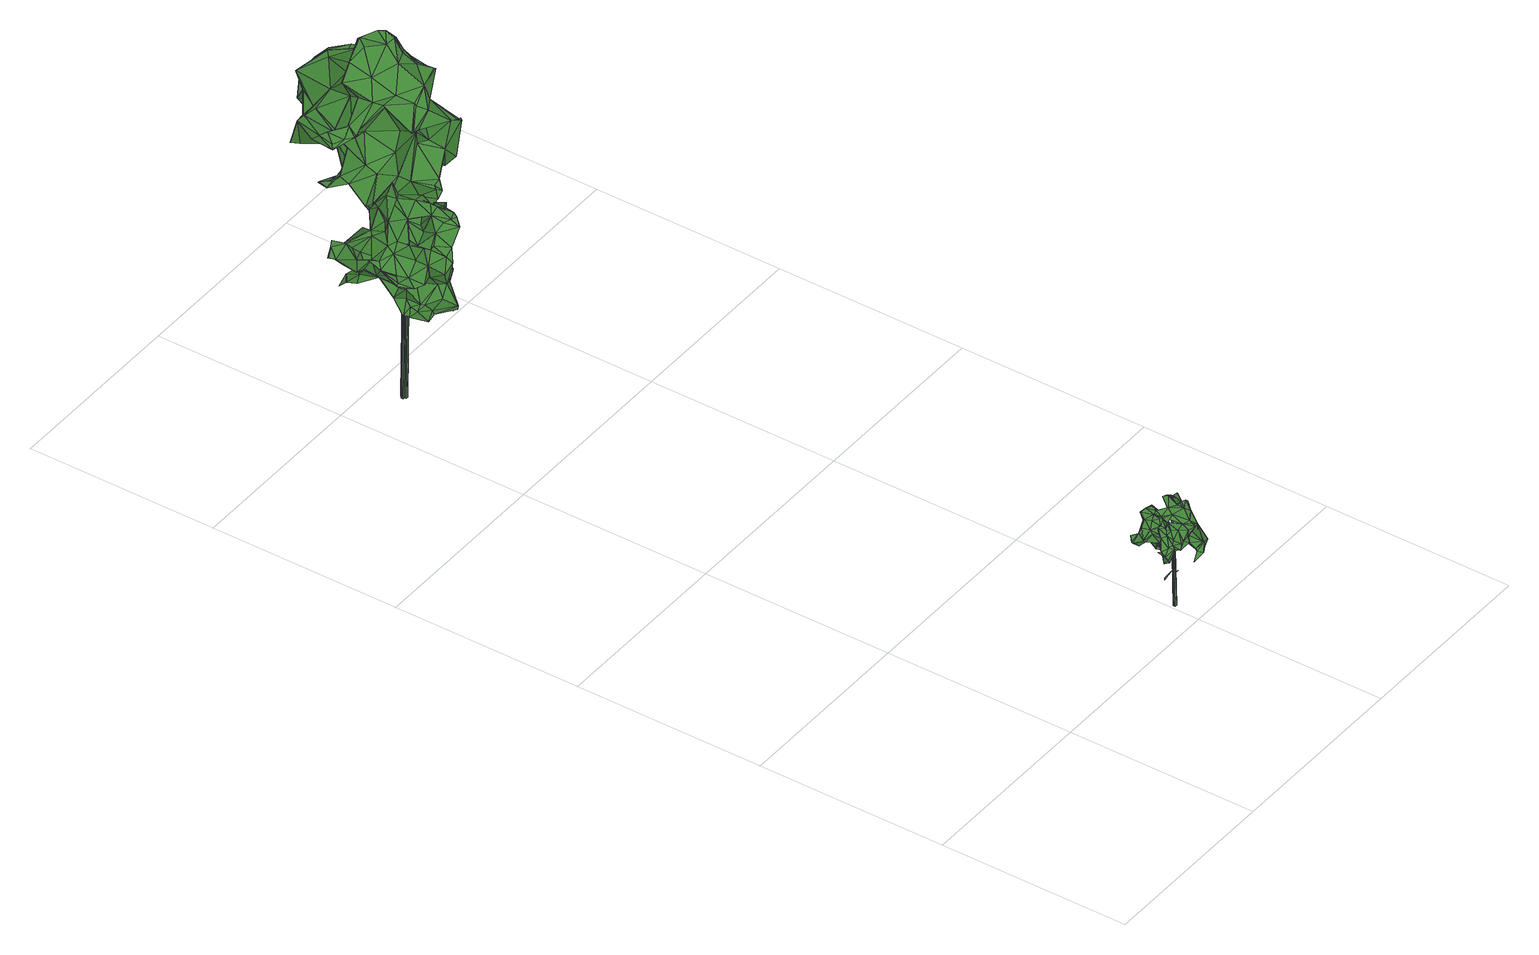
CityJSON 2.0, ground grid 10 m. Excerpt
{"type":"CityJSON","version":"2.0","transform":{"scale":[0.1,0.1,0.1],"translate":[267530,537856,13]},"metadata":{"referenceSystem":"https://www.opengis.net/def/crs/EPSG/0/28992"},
"CityObjects":{
"tree1":{"type":"SolitaryVegetationObject","attributes":{"gtid":544,"crown_width_m":3.11,"crown_median_z":17.72,"crown_r50_m":0.183,"crown_porosity":0.96,"trunk_H_m":4.25,"trunk_DBH_m":0.096,"trunk_radius_m":0.048,"trunk_base_height_m":13.47,"original_gtid":"546"},"geometry":[{"type":"MultiSurface","lod":"3","boundaries":[[[0,1,2]],[[3,4,5]],[[6,7,8]],[[9,10,11]],[[12,13,14]],[[15,16,17]],[[18,19,20]],[[21,22,23]],[[24,25,26]],[[27,28,29]],[[30,31,32]],[[33,34,35]],[[36,37,38]],[[39,40,41]],[[10,19,11]],[[42,19,10]],[[43,44,45]],[[46,45,44]],[[26,47,48]],[[49,39,44]],[[42,50,18]],[[51,52,30]],[[51,30,53]],[[53,31,51]],[[30,32,54]],[[15,55,16]],[[56,57,58]],[[48,47,59]],[[55,60,16]],[[61,62,46]],[[18,50,63]],[[36,64,24]],[[65,44,66]],[[27,6,28]],[[24,26,48]],[[12,67,68]],[[9,19,63]],[[69,65,70]],[[71,72,43]],[[43,45,71]],[[6,73,7]],[[52,74,30]],[[48,36,24]],[[75,9,11]],[[60,76,55]],[[76,60,1]],[[28,77,17]],[[4,21,5]],[[29,17,28]],[[78,72,79]],[[2,55,0]],[[76,0,55]],[[80,8,81]],[[74,52,82]],[[74,83,25]],[[26,25,83]],[[84,85,86]],[[87,86,85]],[[58,88,56]],[[89,90,91]],[[92,27,29]],[[18,20,42]],[[87,93,86]],[[94,93,87]],[[5,21,23]],[[82,52,95]],[[68,55,2]],[[96,97,5]],[[7,73,81]],[[65,38,98]],[[65,98,41]],[[99,3,97]],[[59,36,48]],[[36,59,89]],[[100,19,101]],[[37,102,103]],[[104,95,52]],[[29,49,17]],[[15,17,49]],[[86,105,106]],[[93,105,86]],[[21,4,93]],[[93,4,105]],[[46,44,41]],[[107,64,83]],[[27,80,108]],[[8,80,27]],[[109,110,111]],[[92,29,103]],[[26,64,47]],[[14,62,23]],[[61,23,62]],[[85,22,87]],[[16,49,17]],[[30,25,88]],[[74,25,30]],[[112,106,113]],[[79,37,103]],[[76,1,0]],[[86,114,84]],[[42,20,19]],[[11,19,20]],[[38,115,64]],[[24,64,115]],[[47,89,116]],[[116,89,59]],[[88,25,24]],[[59,47,116]],[[92,117,27]],[[26,83,64]],[[29,91,39]],[[9,50,10]],[[39,49,29]],[[102,36,91]],[[1,68,2]],[[81,73,118]],[[100,101,69]],[[53,30,54]],[[119,106,105]],[[37,65,66]],[[86,106,114]],[[31,104,51]],[[60,55,120]],[[121,17,16]],[[3,122,4]],[[82,122,3]],[[123,96,5]],[[105,95,104]],[[67,120,55]],[[29,17,103]],[[36,124,37]],[[96,57,56]],[[125,20,100]],[[65,96,38]],[[18,63,19]],[[29,117,91]],[[27,117,29]],[[105,104,58]],[[52,51,104]],[[12,62,70]],[[17,49,103]],[[92,103,102]],[[14,13,62]],[[37,98,38]],[[92,108,33]],[[74,82,83]],[[107,83,82]],[[112,113,62]],[[79,70,65]],[[79,65,37]],[[79,72,70]],[[68,67,55]],[[104,88,58]],[[100,20,19]],[[112,126,22]],[[127,128,111]],[[92,33,117]],[[39,90,40]],[[91,90,39]],[[37,129,102]],[[124,129,37]],[[46,123,61]],[[5,23,61]],[[1,130,68]],[[12,71,13]],[[45,13,71]],[[44,78,49]],[[119,96,131]],[[65,131,96]],[[102,108,92]],[[119,57,96]],[[44,43,78]],[[90,64,40]],[[118,108,80]],[[118,80,81]],[[79,49,78]],[[71,12,72]],[[43,72,78]],[[43,78,15]],[[46,13,45]],[[56,88,115]],[[118,73,6]],[[27,118,6]],[[95,122,82]],[[132,114,22]],[[112,22,114]],[[131,65,70]],[[104,31,30]],[[104,30,88]],[[133,64,107]],[[96,134,97]],[[40,134,41]],[[125,69,101]],[[24,135,88]],[[115,88,135]],[[115,135,24]],[[12,68,130]],[[130,12,72]],[[50,42,10]],[[27,80,118]],[[136,101,67]],[[82,3,99]],[[70,72,12]],[[105,4,95]],[[61,123,5]],[[56,38,96]],[[105,57,119]],[[95,4,122]],[[47,64,89]],[[112,114,106]],[[121,16,120]],[[60,120,16]],[[9,63,50]],[[119,113,106]],[[131,113,119]],[[123,41,134]],[[46,41,123]],[[14,126,12]],[[67,12,120]],[[78,120,15]],[[85,132,22]],[[21,87,22]],[[56,115,38]],[[120,67,136]],[[101,67,137]],[[12,126,62]],[[14,23,22]],[[11,20,125]],[[11,125,75]],[[130,120,12]],[[15,120,130]],[[53,32,31]],[[54,32,53]],[[22,126,14]],[[112,62,126]],[[96,123,134]],[[81,8,7]],[[89,91,36]],[[40,64,133]],[[70,62,13]],[[70,13,131]],[[131,13,62]],[[33,108,34]],[[8,27,6]],[[2,0,138]],[[40,133,99]],[[46,62,13]],[[69,70,139]],[[93,87,21]],[[38,64,36]],[[114,132,84]],[[124,102,129]],[[36,102,124]],[[90,89,64]],[[117,102,91]],[[33,102,117]],[[108,102,34]],[[125,100,69]],[[33,35,102]],[[102,35,34]],[[65,41,44]],[[75,125,101]],[[131,62,113]],[[16,120,78]],[[103,49,79]],[[84,132,85]],[[15,60,55]],[[16,78,49]],[[75,19,9]],[[101,19,75]],[[39,98,44]],[[66,44,98]],[[15,1,60]],[[37,66,98]],[[41,98,39]],[[15,130,1]],[[49,78,15]],[[107,99,133]],[[82,99,107]],[[5,97,3]],[[40,97,134]],[[99,97,40]],[[58,57,105]],[[140,141,142]],[[140,142,143]],[[143,142,144]],[[142,141,144]],[[144,141,145]],[[144,145,143]],[[141,146,145]],[[145,146,147]],[[145,147,143]],[[147,146,143]],[[146,141,140]],[[146,140,143]]]}]},
"tree2":{"type":"SolitaryVegetationObject","attributes":{"gtid":358,"crown_width_m":5.12,"crown_median_z":21.64,"crown_r50_m":0.293,"crown_porosity":0.912,"trunk_H_m":8.15,"trunk_DBH_m":0.262,"trunk_radius_m":0.131,"trunk_base_height_m":13.49,"original_gtid":"359"},"geometry":[{"type":"MultiSurface","lod":"3","boundaries":[[[148,149,150]],[[151,152,153]],[[154,153,152]],[[155,156,157]],[[158,159,160]],[[161,159,158]],[[162,163,164]],[[165,166,167]],[[168,169,170]],[[170,164,168]],[[171,172,173]],[[174,175,176]],[[157,156,177]],[[178,179,180]],[[181,182,183]],[[184,185,186]],[[176,187,188]],[[189,188,187]],[[190,191,192]],[[193,164,194]],[[167,195,174]],[[196,197,177]],[[198,199,200]],[[201,202,203]],[[204,205,206]],[[207,208,209]],[[210,209,208]],[[160,205,211]],[[157,175,212]],[[204,211,205]],[[169,172,171]],[[213,214,201]],[[215,216,217]],[[218,219,220]],[[221,220,219]],[[201,222,213]],[[176,223,224]],[[197,224,223]],[[225,166,226]],[[227,226,166]],[[180,228,218]],[[229,149,230]],[[209,231,232]],[[233,234,235]],[[233,235,213]],[[236,237,238]],[[212,239,240]],[[241,242,189]],[[243,244,245]],[[195,212,175]],[[183,246,247]],[[182,246,183]],[[248,163,232]],[[156,155,249]],[[250,251,252]],[[167,253,165]],[[198,254,199]],[[255,256,215]],[[160,257,205]],[[258,243,259]],[[167,174,260]],[[261,167,260]],[[154,262,263]],[[204,264,211]],[[265,162,206]],[[236,266,267]],[[222,201,203]],[[202,268,203]],[[228,269,182]],[[201,214,202]],[[270,271,272]],[[273,271,270]],[[235,234,190]],[[274,275,276]],[[161,186,185]],[[260,277,278]],[[279,280,216]],[[281,278,154]],[[281,154,152]],[[202,214,282]],[[268,202,282]],[[212,195,239]],[[252,283,250]],[[284,256,255]],[[284,255,285]],[[257,160,286]],[[233,287,234]],[[288,261,289]],[[261,272,289]],[[290,291,279]],[[290,279,256]],[[292,293,294]],[[221,219,295]],[[254,198,296]],[[244,297,298]],[[255,299,285]],[[300,193,301]],[[211,297,158]],[[210,302,303]],[[304,280,279]],[[304,279,291]],[[286,159,305]],[[209,210,231]],[[306,186,148]],[[165,225,240]],[[226,240,225]],[[235,190,307]],[[218,220,308]],[[190,309,307]],[[192,309,190]],[[310,197,196]],[[199,197,310]],[[274,311,275]],[[267,266,221]],[[177,197,157]],[[307,312,235]],[[171,173,300]],[[171,300,301]],[[215,217,255]],[[177,156,249]],[[296,313,241]],[[314,218,228]],[[174,195,175]],[[171,295,181]],[[315,193,248]],[[296,241,189]],[[316,179,269]],[[317,318,241]],[[291,319,260]],[[261,260,319]],[[283,320,321]],[[180,269,228]],[[179,269,180]],[[211,158,160]],[[284,285,259]],[[174,277,260]],[[280,322,323]],[[258,244,243]],[[224,254,296]],[[224,197,254]],[[255,320,283]],[[324,318,325]],[[267,273,270]],[[267,270,272]],[[232,231,222]],[[237,256,284]],[[251,250,189]],[[251,189,242]],[[319,291,290]],[[203,268,315]],[[234,191,190]],[[171,315,295]],[[192,326,309]],[[292,248,194]],[[327,153,263]],[[199,254,197]],[[280,217,216]],[[173,172,168]],[[326,289,311]],[[326,311,307]],[[295,314,181]],[[219,314,295]],[[314,219,218]],[[328,329,222]],[[328,222,203]],[[206,163,204]],[[298,170,246]],[[273,276,271]],[[295,267,221]],[[263,262,327]],[[191,234,249]],[[157,197,223]],[[248,193,194]],[[286,330,257]],[[252,324,283]],[[315,268,331]],[[273,331,276]],[[205,209,206]],[[332,333,302]],[[163,294,293]],[[310,196,333]],[[310,333,199]],[[314,182,181]],[[228,182,314]],[[258,334,335]],[[210,303,233]],[[155,212,226]],[[240,226,212]],[[286,207,330]],[[286,305,207]],[[157,212,155]],[[191,249,155]],[[308,180,218]],[[196,177,336]],[[196,336,234]],[[184,296,198]],[[263,153,154]],[[242,241,318]],[[275,311,272]],[[276,331,274]],[[274,331,337]],[[237,284,243]],[[259,243,284]],[[180,182,178]],[[337,331,282]],[[317,229,318]],[[315,331,273]],[[295,315,273]],[[255,217,320]],[[322,320,217]],[[279,216,256]],[[248,329,315]],[[299,338,339]],[[313,306,150]],[[192,226,326]],[[256,237,290]],[[171,193,315]],[[302,287,303]],[[299,339,285]],[[340,322,323]],[[239,195,167]],[[173,168,300]],[[282,214,312]],[[282,312,337]],[[200,207,305]],[[200,332,208]],[[184,186,306]],[[188,189,283]],[[250,283,189]],[[171,301,193]],[[282,331,268]],[[244,298,246]],[[206,209,265]],[[154,277,176]],[[174,176,277]],[[306,148,150]],[[283,262,188]],[[182,244,246]],[[267,295,273]],[[328,203,315]],[[169,171,181]],[[210,208,332]],[[150,317,313]],[[283,324,255]],[[337,312,274]],[[213,235,312]],[[213,312,214]],[[299,325,318]],[[150,149,317]],[[165,240,239]],[[326,288,289]],[[288,227,166]],[[200,184,198]],[[185,184,200]],[[308,245,182]],[[264,204,297]],[[245,308,266]],[[245,266,238]],[[299,318,229]],[[182,178,244]],[[225,165,253]],[[164,293,292]],[[181,247,169]],[[153,341,304]],[[328,315,329]],[[302,196,342]],[[160,159,286]],[[206,205,257]],[[276,275,271]],[[272,271,275]],[[196,302,333]],[[200,333,332]],[[199,333,200]],[[232,163,265]],[[162,265,163]],[[248,292,294]],[[183,247,181]],[[321,322,280]],[[278,291,260]],[[256,216,215]],[[332,302,210]],[[229,317,149]],[[320,340,321]],[[255,324,325]],[[299,255,325]],[[221,266,220]],[[313,317,241]],[[243,245,238]],[[237,243,238]],[[220,266,308]],[[307,311,312]],[[265,209,232]],[[233,303,287]],[[170,163,164]],[[161,185,305]],[[305,185,200]],[[222,329,232]],[[232,329,248]],[[168,172,169]],[[193,300,168]],[[193,168,164]],[[223,175,157]],[[170,343,163]],[[258,335,158]],[[206,162,163]],[[204,163,343]],[[290,236,319]],[[340,322,321]],[[169,247,170]],[[200,208,207]],[[321,280,327]],[[167,166,239]],[[204,343,298]],[[170,298,343]],[[322,217,323]],[[280,323,217]],[[320,322,340]],[[149,344,230]],[[281,304,278]],[[278,304,291]],[[158,345,258]],[[222,231,233]],[[210,233,231]],[[274,312,311]],[[272,311,289]],[[346,287,342]],[[327,341,153]],[[205,207,209]],[[154,278,277]],[[247,246,170]],[[347,285,339]],[[347,339,334]],[[237,236,290]],[[269,179,182]],[[261,236,272]],[[267,272,236]],[[336,177,249]],[[336,249,234]],[[319,236,261]],[[178,182,179]],[[155,226,192]],[[155,192,191]],[[326,307,309]],[[296,189,187]],[[308,182,180]],[[298,297,204]],[[264,297,211]],[[258,259,347]],[[285,347,259]],[[334,258,347]],[[244,182,245]],[[186,161,158]],[[149,148,344]],[[224,348,187]],[[224,296,348]],[[321,327,349]],[[321,349,283]],[[148,186,158]],[[158,335,148]],[[292,194,164]],[[225,253,166]],[[161,305,159]],[[206,257,330]],[[205,330,207]],[[205,206,330]],[[280,304,341]],[[280,341,327]],[[164,163,293]],[[306,313,296]],[[306,296,184]],[[230,334,338]],[[229,230,338]],[[229,338,299]],[[297,244,345]],[[158,297,345]],[[258,345,244]],[[349,327,262]],[[296,187,348]],[[318,251,242]],[[224,187,176]],[[350,294,163]],[[248,350,163]],[[176,262,154]],[[176,188,262]],[[223,176,175]],[[248,351,350]],[[294,350,351]],[[294,351,248]],[[349,262,283]],[[236,352,266]],[[238,266,352]],[[238,352,236]],[[302,342,287]],[[346,342,234]],[[196,234,342]],[[288,326,227]],[[326,226,227]],[[261,253,167]],[[288,166,253]],[[288,253,261]],[[324,251,318]],[[252,251,324]],[[234,353,346]],[[346,353,287]],[[234,287,353]],[[222,354,213]],[[233,354,222]],[[233,213,354]],[[152,151,281]],[[281,151,304]],[[153,304,151]],[[335,344,148]],[[334,230,344]],[[335,334,344]],[[239,166,165]],[[334,339,338]],[[355,356,357]],[[355,357,358]],[[357,356,359]],[[357,359,358]],[[358,359,360]],[[358,360,361]],[[359,356,362]],[[359,362,360]],[[360,362,363]],[[360,363,361]],[[362,356,364]],[[362,364,363]],[[363,364,365]],[[363,365,361]],[[364,356,366]],[[364,366,365]],[[366,356,367]],[[366,367,365]],[[365,367,368]],[[365,368,361]],[[367,356,369]],[[367,369,368]],[[368,369,370]],[[368,370,361]],[[369,356,371]],[[369,371,370]],[[371,356,372]],[[371,372,370]],[[370,372,373]],[[370,373,361]],[[372,356,374]],[[372,374,373]],[[373,374,375]],[[373,375,361]],[[374,356,375]],[[356,355,375]],[[375,355,358]],[[375,358,361]]]}]},
"tree3":{"type":"SolitaryVegetationObject","attributes":{"gtid":306,"crown_width_m":7.72,"crown_median_z":21.5,"crown_r50_m":0.352,"crown_porosity":0.899,"trunk_H_m":7.94,"trunk_DBH_m":0.404,"trunk_radius_m":0.202,"trunk_base_height_m":13.56,"original_gtid":"306"},"geometry":[{"type":"MultiSurface","lod":"3","boundaries":[[[376,377,378]],[[379,380,381]],[[382,383,384]],[[385,386,387]],[[388,389,390]],[[391,392,393]],[[394,395,396]],[[397,391,393]],[[387,386,398]],[[399,400,401]],[[402,403,404]],[[402,404,405]],[[406,407,408]],[[409,410,411]],[[412,413,414]],[[415,414,413]],[[416,417,418]],[[413,418,417]],[[419,420,421]],[[422,423,424]],[[425,426,427]],[[428,429,430]],[[387,431,385]],[[432,433,434]],[[435,436,437]],[[438,439,440]],[[441,442,443]],[[444,445,446]],[[447,448,442]],[[449,450,451]],[[452,453,454]],[[410,382,399]],[[455,456,457]],[[428,458,459]],[[460,461,462]],[[463,464,416]],[[465,464,463]],[[466,467,468]],[[469,470,471]],[[472,471,470]],[[473,474,449]],[[475,476,416]],[[477,465,426]],[[478,479,480]],[[398,481,461]],[[482,443,455]],[[483,397,393]],[[458,430,484]],[[485,486,487]],[[477,426,425]],[[488,381,380]],[[489,490,491]],[[400,492,412]],[[493,494,495]],[[396,436,496]],[[379,497,406]],[[452,454,377]],[[474,498,499]],[[384,500,399]],[[387,398,461]],[[501,493,502]],[[503,504,505]],[[400,412,414]],[[506,452,376]],[[422,424,481]],[[448,443,442]],[[473,507,498]],[[508,497,509]],[[406,497,508]],[[510,435,511]],[[390,512,513]],[[390,514,512]],[[397,515,391]],[[498,474,473]],[[399,500,492]],[[379,516,380]],[[488,380,516]],[[517,381,518]],[[479,471,472]],[[447,458,448]],[[483,393,519]],[[483,520,397]],[[521,522,523]],[[524,525,526]],[[390,419,421]],[[513,419,390]],[[506,459,444]],[[460,448,484]],[[488,516,421]],[[488,421,420]],[[444,459,445]],[[466,527,467]],[[396,496,487]],[[479,417,464]],[[528,392,391]],[[396,437,436]],[[396,529,437]],[[530,451,377]],[[530,438,451]],[[419,531,420]],[[481,462,461]],[[526,525,435]],[[423,532,533]],[[534,535,489]],[[431,532,385]],[[398,422,481]],[[385,422,386]],[[398,386,422]],[[451,378,377]],[[530,536,438]],[[377,536,530]],[[504,503,536]],[[504,536,377]],[[446,537,538]],[[439,503,539]],[[433,539,503]],[[391,511,435]],[[409,382,410]],[[407,540,541]],[[542,543,491]],[[418,413,412]],[[414,415,544]],[[399,382,384]],[[410,545,411]],[[377,538,504]],[[546,547,434]],[[491,434,547]],[[441,548,442]],[[507,449,549]],[[550,408,407]],[[409,550,407]],[[551,424,423]],[[492,400,399]],[[457,552,553]],[[456,554,552]],[[424,552,554]],[[476,475,418]],[[555,471,522]],[[384,383,500]],[[388,550,556]],[[519,557,483]],[[558,532,559]],[[377,376,452]],[[412,476,418]],[[560,561,420]],[[562,560,420]],[[563,564,381]],[[517,563,381]],[[379,564,497]],[[444,446,454]],[[494,467,527]],[[520,513,565]],[[394,433,503]],[[447,442,566]],[[548,566,442]],[[548,567,524]],[[466,551,423]],[[440,405,568]],[[486,485,569]],[[486,569,570]],[[394,503,505]],[[499,571,474]],[[423,533,466]],[[544,572,556]],[[395,394,505]],[[523,573,406]],[[471,573,523]],[[483,513,520]],[[468,574,466]],[[424,462,481]],[[466,575,551]],[[524,435,525]],[[534,489,413]],[[574,468,576]],[[507,473,449]],[[546,434,577]],[[482,441,443]],[[401,556,545]],[[578,498,507]],[[549,405,507]],[[572,579,547]],[[394,486,433]],[[580,549,449]],[[580,449,451]],[[457,553,581]],[[509,497,582]],[[420,531,562]],[[456,552,457]],[[435,437,526]],[[552,583,553]],[[508,553,583]],[[445,584,446]],[[524,566,548]],[[571,585,468]],[[468,467,571]],[[407,541,409]],[[405,440,402]],[[586,587,463]],[[587,586,492]],[[521,508,522]],[[508,583,522]],[[587,492,500]],[[588,584,445]],[[587,500,383]],[[459,588,445]],[[459,447,588]],[[433,486,570]],[[589,567,548]],[[540,425,590]],[[401,545,399]],[[399,545,410]],[[529,526,437]],[[591,425,427]],[[474,450,449]],[[381,564,379]],[[592,378,450]],[[376,378,592]],[[390,421,388]],[[591,427,409]],[[382,409,427]],[[593,594,560]],[[382,427,383]],[[469,471,555]],[[589,595,567]],[[471,479,464]],[[517,561,560]],[[518,561,517]],[[504,395,505]],[[470,480,472]],[[465,471,464]],[[479,478,417]],[[592,501,495]],[[501,592,450]],[[570,577,433]],[[504,538,537]],[[555,522,583]],[[396,486,394]],[[487,486,396]],[[517,596,563]],[[387,430,429]],[[376,592,597]],[[376,597,506]],[[395,504,598]],[[592,558,559]],[[495,558,592]],[[458,484,448]],[[439,438,503]],[[524,588,566]],[[401,414,544]],[[580,451,438]],[[588,447,566]],[[509,553,508]],[[403,599,534]],[[583,600,555]],[[567,595,391]],[[497,564,582]],[[564,509,582]],[[562,601,483]],[[468,585,576]],[[550,411,545]],[[550,545,556]],[[571,499,585]],[[385,602,422]],[[423,422,602]],[[575,469,603]],[[575,603,551]],[[514,577,569]],[[577,570,569]],[[577,514,546]],[[483,601,513]],[[391,515,511]],[[524,567,435]],[[391,435,567]],[[538,454,446]],[[577,434,433]],[[377,454,538]],[[572,544,415]],[[450,378,451]],[[548,441,589]],[[460,484,430]],[[488,518,381]],[[534,413,478]],[[432,402,539]],[[434,402,432]],[[424,551,552]],[[395,598,396]],[[537,598,504]],[[523,406,508]],[[478,403,534]],[[478,578,403]],[[414,401,400]],[[469,575,470]],[[523,522,471]],[[551,603,552]],[[489,579,415]],[[487,511,485]],[[448,484,443]],[[603,555,600]],[[603,600,552]],[[565,512,514]],[[465,573,471]],[[583,552,600]],[[564,553,509]],[[563,553,564]],[[563,581,553]],[[416,418,475]],[[401,544,556]],[[510,436,435]],[[420,561,488]],[[518,488,561]],[[586,416,476]],[[586,463,416]],[[487,496,511]],[[597,559,532]],[[421,516,550]],[[411,550,409]],[[469,555,603]],[[568,405,549]],[[568,549,438]],[[438,549,580]],[[562,528,593]],[[562,593,560]],[[406,540,407]],[[483,557,528]],[[562,483,528]],[[477,540,465]],[[455,581,604]],[[455,604,482]],[[463,605,465]],[[432,539,433]],[[587,605,463]],[[426,465,605]],[[426,605,427]],[[546,556,547]],[[428,430,458]],[[565,569,485]],[[531,601,562]],[[482,604,441]],[[589,441,604]],[[589,604,560]],[[537,446,584]],[[550,516,408]],[[506,453,452]],[[387,460,430]],[[461,460,387]],[[489,415,413]],[[584,606,537]],[[592,559,597]],[[529,584,526]],[[524,584,588]],[[526,584,524]],[[514,569,565]],[[557,519,392]],[[557,392,528]],[[565,515,520]],[[393,392,519]],[[457,581,455]],[[587,383,605]],[[424,554,462]],[[556,572,547]],[[535,543,542]],[[397,520,515]],[[427,605,383]],[[539,402,439]],[[485,515,565]],[[513,601,419]],[[531,419,601]],[[607,578,478]],[[478,480,607]],[[578,404,403]],[[608,574,609]],[[563,596,581]],[[507,610,578]],[[480,479,472]],[[491,579,489]],[[604,581,596]],[[532,558,533]],[[459,506,428]],[[413,417,478]],[[440,568,438]],[[388,421,550]],[[494,527,495]],[[402,611,599]],[[535,599,611]],[[402,434,611]],[[423,602,532]],[[385,532,602]],[[447,459,458]],[[408,516,406]],[[406,516,379]],[[493,467,494]],[[493,571,467]],[[439,402,440]],[[462,554,460]],[[502,493,495]],[[450,474,493]],[[571,493,474]],[[586,476,612]],[[586,612,492]],[[412,612,476]],[[492,612,412]],[[460,443,484]],[[409,590,591]],[[540,590,409]],[[465,540,573]],[[406,573,540]],[[477,425,540]],[[541,540,409]],[[455,443,613]],[[554,456,613]],[[554,613,460]],[[404,578,610]],[[405,404,610]],[[455,613,456]],[[460,613,443]],[[546,389,556]],[[388,556,389]],[[584,529,606]],[[503,438,536]],[[535,542,489]],[[489,542,490]],[[589,560,594]],[[528,594,593]],[[391,594,528]],[[595,594,391]],[[589,594,595]],[[502,495,501]],[[611,434,491]],[[515,485,511]],[[534,599,535]],[[403,402,599]],[[591,590,425]],[[436,511,496]],[[510,511,436]],[[542,491,490]],[[611,491,535]],[[535,491,543]],[[387,614,431]],[[428,506,614]],[[597,614,506]],[[597,532,614]],[[532,431,614]],[[453,506,454]],[[444,454,506]],[[598,606,396]],[[598,537,606]],[[529,396,606]],[[416,464,417]],[[560,596,517]],[[604,596,560]],[[428,614,429]],[[614,387,429]],[[527,558,495]],[[527,533,558]],[[466,533,527]],[[501,450,493]],[[521,523,508]],[[514,389,546]],[[514,390,389]],[[405,610,507]],[[609,574,576]],[[608,480,470]],[[608,607,480]],[[574,608,466]],[[470,575,608]],[[575,466,608]],[[608,609,607]],[[499,498,585]],[[565,513,512]],[[498,578,576]],[[609,576,607]],[[607,576,578]],[[576,585,498]],[[572,415,579]],[[547,579,491]],[[615,616,617]],[[615,617,618]],[[617,616,619]],[[617,619,618]],[[618,619,620]],[[618,620,621]],[[619,616,622]],[[619,622,620]],[[620,622,623]],[[620,623,621]],[[623,622,624]],[[623,624,621]],[[622,616,625]],[[622,625,624]],[[624,625,626]],[[624,626,621]],[[625,616,627]],[[625,627,626]],[[626,627,628]],[[626,628,621]],[[627,616,629]],[[627,629,628]],[[628,629,630]],[[628,630,621]],[[629,616,631]],[[629,631,630]],[[630,631,632]],[[630,632,621]],[[632,631,633]],[[632,633,621]],[[631,616,634]],[[631,634,633]],[[634,616,635]],[[634,635,633]],[[633,635,636]],[[633,636,621]],[[635,616,637]],[[635,637,636]],[[636,637,638]],[[636,638,621]],[[637,616,639]],[[637,639,638]],[[638,639,640]],[[638,640,621]],[[639,616,641]],[[639,641,640]],[[641,616,642]],[[641,642,640]],[[640,642,643]],[[640,643,621]],[[642,616,644]],[[642,644,643]],[[643,644,645]],[[643,645,621]],[[644,616,646]],[[644,646,645]],[[645,646,647]],[[645,647,621]],[[646,616,615]],[[646,615,647]],[[647,615,618]],[[647,618,621]]]}]}
},
"vertices":[
[107,2,38],[109,3,42],[105,4,39],[93,17,54],[91,14,51],[94,13,51],[118,22,51],[118,27,49],[119,25,54],[106,26,34],[105,26,34],[101,27,37],[103,7,44],[100,8,46],[95,6,45],[111,8,49],[114,12,47],[114,14,52],[103,22,33],[102,24,36],[100,23,35],[91,10,47],[93,8,46],[93,9,48],[98,26,53],[94,26,54],[96,29,56],[114,19,55],[116,18,55],[112,16,54],[89,25,50],[88,24,44],[90,29,45],[111,24,58],[111,25,58],[108,25,59],[103,22,54],[106,19,50],[100,19,52],[104,17,55],[98,18,56],[99,16,54],[103,23,33],[108,7,50],[105,12,51],[104,8,50],[100,11,51],[99,28,57],[101,27,55],[109,11,51],[105,22,32],[85,25,47],[87,21,49],[85,26,47],[87,28,49],[110,7,40],[95,17,53],[93,16,52],[92,19,51],[102,27,57],[116,6,38],[95,10,49],[98,8,46],[104,23,33],[98,23,56],[101,15,50],[106,17,52],[107,14,41],[105,5,40],[99,19,42],[101,14,43],[103,8,47],[104,8,47],[117,23,49],[90,24,53],[102,24,37],[112,5,37],[116,17,55],[109,10,50],[107,14,51],[116,25,54],[116,28,51],[91,20,53],[94,25,55],[89,11,39],[88,8,43],[90,13,45],[87,9,45],[93,23,51],[100,23,57],[100,20,55],[105,20,57],[111,20,55],[88,12,46],[86,12,47],[91,19,51],[96,15,52],[96,15,53],[101,18,54],[95,17,54],[99,22,38],[104,19,39],[108,22,53],[109,17,52],[89,21,47],[91,15,48],[93,13,46],[95,22,55],[114,25,56],[88,10,31],[88,10,32],[92,9,34],[93,8,45],[96,11,48],[92,10,42],[96,22,55],[102,26,57],[111,19,55],[115,25,52],[94,14,50],[111,12,44],[114,13,47],[92,16,52],[97,13,52],[108,25,50],[99,22,39],[96,7,45],[92,6,35],[93,6,35],[108,25,51],[109,4,42],[99,12,49],[89,8,41],[97,19,56],[98,16,54],[95,25,54],[107,15,41],[110,21,39],[101,3,36],[98,15,40],[103,15,5],[102,14,5],[102,15,5],[103,16,47],[102,16,47],[102,15,47],[103,14,5],[103,15,47],
[21,371,68],[19,371,65],[22,369,68],[58,387,75],[54,386,77],[54,383,71],[52,379,81],[47,371,104],[45,368,104],[46,370,94],[17,376,77],[11,370,86],[9,373,84],[19,372,88],[3,387,98],[7,388,95],[4,394,94],[56,388,95],[53,386,95],[50,386,94],[2,404,91],[5,403,87],[4,394,87],[10,405,95],[2,405,91],[0,407,92],[43,382,90],[43,373,93],[44,373,82],[43,365,101],[13,400,72],[13,406,70],[21,405,73],[18,406,85],[15,400,76],[15,398,81],[24,368,83],[24,368,84],[22,374,79],[41,372,79],[45,370,73],[38,367,72],[40,379,110],[41,376,109],[46,375,104],[10,404,95],[12,402,92],[46,382,93],[33,371,101],[37,365,93],[27,362,85],[31,364,92],[20,366,93],[23,391,120],[24,398,112],[22,395,112],[8,386,86],[9,376,90],[4,381,94],[12,371,89],[20,373,93],[13,380,98],[18,375,102],[10,381,84],[52,379,97],[28,389,116],[33,395,119],[38,384,67],[39,384,67],[41,384,64],[25,404,75],[29,405,82],[28,402,79],[32,406,83],[17,386,111],[38,372,90],[35,369,85],[56,388,96],[52,380,100],[51,385,96],[21,406,73],[23,368,58],[17,374,62],[17,381,102],[14,384,100],[28,383,107],[35,375,108],[37,385,111],[39,392,84],[32,385,78],[28,387,84],[55,383,95],[58,383,97],[32,358,66],[33,359,63],[22,389,75],[16,390,78],[21,396,79],[11,395,83],[7,400,87],[17,395,99],[42,369,104],[38,367,61],[36,364,60],[38,365,56],[50,387,94],[32,361,89],[36,377,64],[36,384,69],[4,372,89],[17,383,69],[24,383,71],[45,391,83],[42,392,88],[47,375,72],[51,376,70],[10,383,84],[6,383,97],[30,398,87],[31,398,87],[25,402,106],[17,409,71],[27,397,88],[25,389,95],[34,388,93],[24,400,93],[35,397,107],[30,390,103],[26,395,104],[43,383,81],[49,388,78],[42,387,75],[42,384,64],[51,387,77],[33,399,110],[40,370,63],[32,383,71],[26,381,69],[9,366,87],[31,386,103],[45,387,96],[41,393,98],[42,388,77],[46,391,76],[14,399,90],[8,392,88],[16,389,89],[27,407,92],[32,364,76],[14,385,83],[11,395,84],[26,376,67],[2,407,97],[3,407,100],[26,376,96],[23,385,102],[50,389,72],[13,363,88],[30,368,75],[44,386,109],[26,401,77],[42,384,108],[30,370,96],[36,389,103],[35,393,112],[27,363,71],[20,405,84],[19,397,100],[13,410,66],[25,367,64],[26,367,61],[42,392,82],[43,380,57],[44,381,61],[44,387,59],[44,389,60],[37,368,60],[31,368,66],[43,386,102],[50,377,69],[23,392,105],[19,389,103],[5,372,90],[25,400,103],[22,370,100],[26,369,97],[16,377,62],[20,378,69],[39,371,103],[34,399,109],[20,375,65],[20,376,67],[49,383,56],[49,382,74],[35,379,97],[7,392,88],[19,375,66],[20,382,74],[37,382,98],[21,380,70],[31,368,75],[40,379,66],[9,386,94],[18,387,99],[34,386,88],[41,384,108],[27,390,113],[29,384,5],[28,384,5],[29,385,5],[29,384,86],[28,385,5],[29,385,86],[28,384,86],[28,386,5],[28,385,86],[27,386,5],[27,385,86],[27,385,5],[26,385,5],[27,384,86],[26,384,5],[27,383,86],[27,384,5],[27,383,5],[28,382,86],[28,383,5],[29,383,86],
[83,483,111],[83,479,102],[77,469,101],[113,416,73],[119,421,73],[119,420,83],[83,416,57],[81,415,56],[81,415,54],[93,455,136],[103,452,135],[102,456,132],[109,436,68],[103,450,68],[111,449,66],[126,462,75],[135,460,74],[136,460,74],[97,478,77],[96,483,81],[108,489,78],[126,470,64],[105,449,135],[84,421,53],[77,429,60],[88,432,62],[82,461,84],[82,453,85],[76,452,93],[74,467,86],[103,415,84],[91,427,76],[106,425,75],[87,416,71],[89,423,55],[92,425,58],[70,432,64],[69,444,73],[78,433,64],[77,448,72],[65,428,71],[77,434,78],[65,432,68],[122,449,69],[126,440,70],[113,434,65],[100,445,132],[87,444,122],[99,438,125],[88,406,74],[86,408,75],[86,407,70],[95,465,118],[98,456,124],[100,453,121],[93,456,135],[91,455,74],[97,467,73],[88,457,68],[122,477,82],[114,485,70],[117,484,83],[74,475,83],[82,467,85],[78,467,85],[124,452,104],[124,459,104],[121,449,112],[103,479,113],[106,477,110],[102,486,105],[121,463,107],[118,457,119],[63,468,102],[67,467,103],[70,470,100],[86,480,109],[85,480,110],[88,478,107],[121,433,109],[114,429,117],[114,428,117],[112,461,114],[108,470,116],[110,443,124],[107,445,132],[107,441,125],[73,426,68],[79,424,80],[79,417,80],[82,440,113],[68,444,106],[68,443,107],[84,420,103],[87,437,108],[89,421,100],[92,432,94],[60,458,98],[60,454,102],[63,429,71],[62,426,68],[86,409,77],[75,439,82],[88,432,84],[81,444,95],[105,444,133],[124,438,106],[136,456,70],[112,453,117],[118,471,66],[106,476,74],[112,481,71],[121,424,72],[65,453,69],[65,458,70],[77,456,67],[71,424,58],[70,453,98],[70,443,104],[83,453,110],[114,485,69],[110,411,98],[58,445,99],[59,446,101],[79,415,53],[76,467,101],[73,453,96],[89,477,85],[90,487,89],[91,480,83],[92,472,122],[63,455,95],[105,413,100],[108,412,99],[117,476,71],[120,474,67],[116,460,68],[125,456,68],[109,460,68],[124,472,64],[110,420,68],[118,429,86],[119,427,81],[138,458,75],[126,470,63],[98,423,100],[91,421,100],[100,422,88],[118,473,88],[120,478,85],[118,480,86],[82,448,112],[133,456,74],[114,486,86],[79,469,97],[128,443,70],[85,455,127],[75,452,123],[69,449,75],[68,452,72],[87,472,95],[99,492,95],[96,485,94],[88,463,85],[91,410,77],[88,413,75],[66,458,70],[67,455,70],[89,437,67],[91,429,60],[98,451,62],[85,454,68],[128,461,98],[68,470,85],[98,430,69],[90,433,115],[101,425,117],[108,427,104],[112,437,117],[84,419,104],[93,442,64],[137,457,75],[78,454,120],[83,455,123],[121,441,84],[120,435,80],[128,443,71],[110,428,91],[111,413,97],[119,468,66],[123,465,102],[118,462,85],[72,470,85],[108,463,69],[99,465,71],[62,451,104],[87,451,70],[95,425,88],[69,440,102],[86,437,110],[68,440,102],[96,457,64],[71,449,93],[78,453,69],[66,474,85],[112,430,106],[111,412,98],[97,420,108],[105,479,97],[64,443,102],[68,424,64],[78,418,58],[109,470,103],[123,451,91],[90,410,75],[87,408,72],[80,462,112],[126,448,71],[119,447,80],[115,460,83],[113,438,92],[90,470,120],[94,488,88],[79,450,73],[93,424,111],[127,446,70],[94,453,131],[93,425,112],[121,441,99],[84,416,69],[108,485,84],[74,444,96],[72,442,101],[71,440,101],[70,454,96],[80,455,69],[68,425,64],[113,437,117],[94,456,129],[100,450,6],[98,449,6],[99,450,6],[98,449,85],[99,451,6],[98,450,85],[96,449,85],[98,451,6],[97,450,85],[97,451,85],[97,452,6],[96,451,85],[97,451,6],[96,450,85],[96,451,6],[95,450,85],[96,450,6],[94,450,85],[94,449,85],[95,449,6],[96,449,6],[94,448,85],[96,448,6],[95,447,85],[97,448,6],[96,447,85],[98,447,6],[98,448,6],[97,447,85],[99,448,6],[98,447,85],[99,449,6],[98,448,85]
]}
